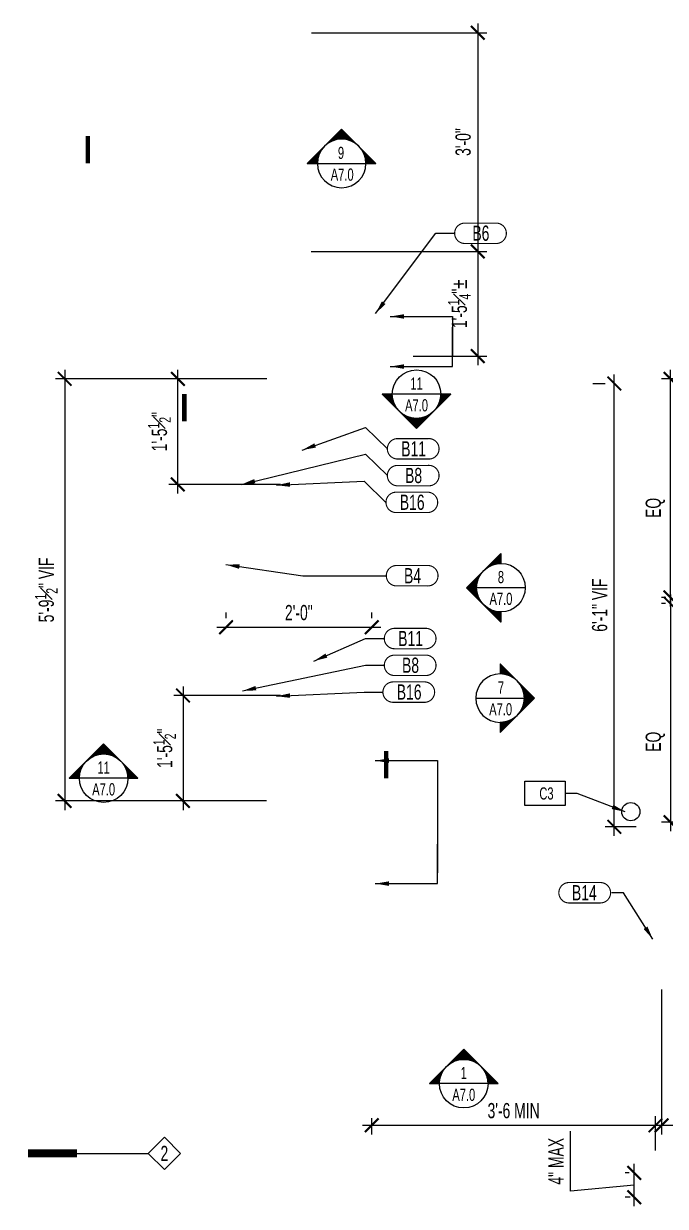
# Model space of a CAD drawing. Header units: inches. Extents: x 521 to 2876, y -575 to 1363.
# Drawn here: x 521.1 to 626.8, y 462 to 656.8 of the extents above; entities that cross this region are included whole.
import ezdxf
from ezdxf.enums import TextEntityAlignment as Align

# ---------------------------------------------------------------- set-up
doc = ezdxf.new("R2010")
doc.units = ezdxf.units.IN
doc.header["$LTSCALE"] = 96
doc.header["$MEASUREMENT"] = 0
for name, color, linetype in [('A-Anno-Accessory', 7, 'Continuous'), ('A-Anno-Detl', 7, 'Continuous'), ('A-Anno-Flor', 7, 'Continuous'), ('A-Anno-Flor-RefEdit0', 7, 'Continuous'), ('A-Flor-Patt', 1, 'Continuous'), ('A-Wall-Iden', 7, 'Continuous')]:
    doc.layers.add(name, color=color, linetype=linetype)
doc.styles.add('RomanS', font='romans.shx')
doc.styles.add('XFINE_0', font='ARIALN.TTF', dxfattribs={"width": 0.8})
doc.styles.add('XFINE_1-2', font='ARIALN.TTF', dxfattribs={"width": 0.8, "height": 2.5})
doc.styles.add('XFINE_1-8', font='ARIALN.TTF', dxfattribs={"width": 0.8, "height": 10})
doc.dimstyles.new('Aec_Wall_Tag', dxfattribs={"dimscale": 96, "dimtxt": 0.09375, "dimasz": 0.075, "dimexe": 0.25, "dimexo": 0, "dimgap": 0.0375, "dimtad": 1, "dimdec": 4, "dimzin": 3, "dimdsep": 46, "dimlunit": 4, "dimtxsty": 'RomanS', "dimcen": 0.09375, "dimdle": 0.125, "dimadec": 0, "dimazin": 0, "dimtfac": 0.75, "dimtdec": 4, "dimtmove": 2, "dimatfit": 3, "dimldrblk": 'Aec_Arrow_Bar', "dimfxl": 1, "dimfrac": 1, "dimtolj": 1, "dimtzin": 0, "dimarcsym": 0})
doc.dimstyles.new('OTJ_1-2', dxfattribs={"dimscale": 24, "dimtxt": 0.09375, "dimasz": 0.09375, "dimexe": 0.0625, "dimexo": 0.15625, "dimgap": 0.046875, "dimtad": 1, "dimdec": 3, "dimzin": 3, "dimdsep": 46, "dimlunit": 4, "dimtxsty": 'XFINE_1-2', "dimblk": 'ARCHTICK', "dimcen": 0.09, "dimdle": 0.0625, "dimclrd": 15, "dimclre": 15, "dimclrt": 7, "dimadec": 0, "dimazin": 0, "dimtfac": 0.75, "dimtdec": 3, "dimtix": 1, "dimtmove": 1, "dimatfit": 3, "dimfxl": 1, "dimfrac": 1, "dimtolj": 1, "dimtzin": 0, "dimarcsym": 0})

# ---------------------------------------------------------------- blocks, each defined once
blk = doc.blocks.new('Aec_Arrow_Bar')
at = {"const_width": 0.188}
blk.add_lwpolyline([(-1, 0), (0.125, 0)], dxfattribs=at)
blk = doc.blocks.new('_ArchTick')
at = {"color": 0, "linetype": 'ByBlock', "const_width": 0.15}
blk.add_lwpolyline([(-0.5, -0.5), (0.5, 0.5)], dxfattribs=at)
blk = doc.blocks.new('*D209')
at = {"layer": 'A-Anno-Flor', "color": 15, "lineweight": -2, "transparency": 16777216}
for p, q in [((595.91, 620.79), (595.91, 600.54)), ((585.26, 619.29), (597.41, 619.29)), ((585.26, 602.04), (597.41, 602.04))]:
    blk.add_line(p, q, dxfattribs=at)
at = {"layer": 'DefPoints', "color": 0, "transparency": 16777216}
for p in [(581.51, 619.29), (581.51, 602.04), (595.91, 602.04)]:
    blk.add_point(p, dxfattribs=at)
at = {"layer": 'A-Anno-Flor', "color": 15, "lineweight": -2, "transparency": 16777216, "xscale": 2.25, "yscale": 2.25, "zscale": 2.25}
for p, rotation in [((595.91, 619.29), 90), ((595.91, 602.04), 270)]:
    blk.add_blockref('_ArchTick', p, dxfattribs=dict(at, rotation=rotation))
at = {"layer": 'A-Anno-Flor', "color": 7, "transparency": 16777216, "insert": (592.88, 610.66), "char_height": 2.5, "attachment_point": 5, "rotation": 90, "style": 'XFINE_1-2'}
blk.add_mtext('\\A1;1\'-5{\\H0.750000x;\\S1#4;}"%%P', dxfattribs=at)
blk = doc.blocks.new('*D210')
at = {"layer": 'A-Anno-Flor', "color": 15, "lineweight": -2, "transparency": 16777216}
for p, q in [((554.44, 559.82), (554.44, 558.89)), ((578.44, 559.82), (578.44, 558.89)), ((552.94, 557.39), (579.94, 557.39))]:
    blk.add_line(p, q, dxfattribs=at)
at = {"layer": 'DefPoints', "color": 0, "transparency": 16777216}
for p in [(578.44, 557.39), (554.44, 556.07), (578.44, 556.07)]:
    blk.add_point(p, dxfattribs=at)
at = {"layer": 'A-Anno-Flor', "color": 15, "lineweight": -2, "transparency": 16777216, "xscale": 2.25, "yscale": 2.25, "zscale": 2.25, "rotation": 180}
blk.add_blockref('_ArchTick', (554.44, 557.39), dxfattribs=at)
at = {"layer": 'A-Anno-Flor', "color": 15, "lineweight": -2, "transparency": 16777216, "xscale": 2.25, "yscale": 2.25, "zscale": 2.25}
blk.add_blockref('_ArchTick', (578.44, 557.39), dxfattribs=at)
at = {"layer": 'A-Anno-Flor', "color": 7, "transparency": 16777216, "insert": (566.44, 559.79), "char_height": 2.5, "attachment_point": 5, "style": 'XFINE_1-2'}
blk.add_mtext('\\A1;2\'-0"', dxfattribs=at)
blk = doc.blocks.new('*D211')
at = {"color": 15, "lineweight": -2, "transparency": 16777216}
for p, q in [((547.37, 547.66), (547.37, 527.29)), ((563.43, 546.16), (545.87, 546.16)), ((561.13, 528.79), (545.87, 528.79))]:
    blk.add_line(p, q, dxfattribs=at)
at = {"layer": 'DefPoints', "color": 0, "transparency": 16777216}
for p in [(567.18, 546.16), (547.37, 528.79), (564.88, 528.79)]:
    blk.add_point(p, dxfattribs=at)
at = {"color": 15, "lineweight": -2, "transparency": 16777216, "xscale": 2.25, "yscale": 2.25, "zscale": 2.25}
for p, rotation in [((547.37, 546.16), 90), ((547.37, 528.79), 270)]:
    blk.add_blockref('_ArchTick', p, dxfattribs=dict(at, rotation=rotation))
at = {"color": 7, "transparency": 16777216, "insert": (544.35, 537.47), "char_height": 2.5, "attachment_point": 5, "rotation": 90, "style": 'XFINE_1-2'}
blk.add_mtext('\\A1;1\'-5{\\H0.750000x;\\S1#2;}"', dxfattribs=at)
blk = doc.blocks.new('Aec_Wall_Tag_P')
at = {"color": 4}
blk.add_lwpolyline([(0, -1.061), (1.061, 0), (0, 1.061), (-1.061, 0)], close=True, dxfattribs=at)
at = {"style": 'XFINE_0', "width": 0.8}
blk.add_attdef('WALL:TYPE', text='', height=1, dxfattribs=at).set_placement((0, 0), align=Align.MIDDLE)
at = {"style": 'XFINE_0', "width": 0.8, "flags": 1}
blk.add_attdef('NAME:OBJECTSTYLE', text='', height=1, dxfattribs=at).set_placement((0, -2.5), align=Align.MIDDLE)
blk = doc.blocks.new('*D212')
at = {"color": 15, "lineweight": -2, "transparency": 16777216}
for p, q in [((553.34, 598.29), (526.38, 598.29)), ((527.88, 599.79), (527.88, 527.29)), ((553.34, 528.79), (526.38, 528.79))]:
    blk.add_line(p, q, dxfattribs=at)
at = {"layer": 'DefPoints', "color": 0, "transparency": 16777216}
for p in [(557.09, 598.29), (527.88, 528.79), (557.09, 528.79)]:
    blk.add_point(p, dxfattribs=at)
at = {"color": 15, "lineweight": -2, "transparency": 16777216, "xscale": 2.25, "yscale": 2.25, "zscale": 2.25}
for p, rotation in [((527.88, 598.29), 90), ((527.88, 528.79), 270)]:
    blk.add_blockref('_ArchTick', p, dxfattribs=dict(at, rotation=rotation))
at = {"color": 7, "transparency": 16777216, "insert": (524.85, 563.54), "char_height": 2.5, "attachment_point": 5, "rotation": 90, "style": 'XFINE_1-2'}
blk.add_mtext('\\A1;5\'-9{\\H0.750000x;\\S1#2;}" VIF', dxfattribs=at)
blk = doc.blocks.new('*D213')
at = {"layer": 'A-Anno-Flor', "color": 15, "lineweight": -2, "transparency": 16777216}
for p, q in [((629.4, 598.29), (626.15, 598.29)), ((627.65, 560.79), (627.65, 599.79)), ((626.91, 562.29), (626.15, 562.29))]:
    blk.add_line(p, q, dxfattribs=at)
at = {"layer": 'DefPoints', "color": 0, "transparency": 16777216}
for p in [(627.65, 598.29), (633.15, 598.29), (630.66, 562.29)]:
    blk.add_point(p, dxfattribs=at)
at = {"layer": 'A-Anno-Flor', "color": 15, "lineweight": -2, "transparency": 16777216, "xscale": 2.25, "yscale": 2.25, "zscale": 2.25}
for p, rotation in [((627.65, 598.29), 90), ((627.65, 562.29), 270)]:
    blk.add_blockref('_ArchTick', p, dxfattribs=dict(at, rotation=rotation))
at = {"layer": 'A-Anno-Flor', "color": 7, "transparency": 16777216, "insert": (625.16, 577.05), "char_height": 2.5, "attachment_point": 5, "rotation": 90, "style": 'XFINE_1-2'}
blk.add_mtext('\\A1;EQ', dxfattribs=at)
blk = doc.blocks.new('*D223')
at = {"layer": 'A-Anno-Flor', "color": 15, "lineweight": -2, "transparency": 16777216}
for p, q in [((626.84, 561.29), (626.15, 561.29)), ((627.65, 562.79), (627.65, 523.79)), ((628.05, 525.29), (626.15, 525.29))]:
    blk.add_line(p, q, dxfattribs=at)
at = {"layer": 'DefPoints', "color": 0, "transparency": 16777216}
for p in [(630.59, 561.29), (627.65, 525.29), (631.8, 525.29)]:
    blk.add_point(p, dxfattribs=at)
at = {"layer": 'A-Anno-Flor', "color": 15, "lineweight": -2, "transparency": 16777216, "xscale": 2.25, "yscale": 2.25, "zscale": 2.25}
for p, rotation in [((627.65, 561.29), 90), ((627.65, 525.29), 270)]:
    blk.add_blockref('_ArchTick', p, dxfattribs=dict(at, rotation=rotation))
at = {"layer": 'A-Anno-Flor', "color": 7, "transparency": 16777216, "insert": (625.16, 538.54), "char_height": 2.5, "attachment_point": 5, "rotation": 90, "style": 'XFINE_1-2'}
blk.add_mtext('\\A1;EQ', dxfattribs=at)
blk = doc.blocks.new('*D225')
at = {"layer": 'A-Anno-Flor', "color": 15, "lineweight": -2, "transparency": 16777216}
for p, q in [((626.19, 497.72), (626.19, 473.88)), ((624.69, 475.38), (683.69, 475.38)), ((682.19, 472.95), (682.19, 473.88))]:
    blk.add_line(p, q, dxfattribs=at)
at = {"layer": 'DefPoints', "color": 0, "transparency": 16777216}
for p in [(626.19, 501.47), (682.19, 476.7), (682.19, 475.38)]:
    blk.add_point(p, dxfattribs=at)
at = {"layer": 'A-Anno-Flor', "color": 15, "lineweight": -2, "transparency": 16777216, "xscale": 2.25, "yscale": 2.25, "zscale": 2.25, "rotation": 180}
blk.add_blockref('_ArchTick', (626.19, 475.38), dxfattribs=at)
at = {"layer": 'A-Anno-Flor', "color": 15, "lineweight": -2, "transparency": 16777216, "xscale": 2.25, "yscale": 2.25, "zscale": 2.25}
blk.add_blockref('_ArchTick', (682.19, 475.38), dxfattribs=at)
at = {"layer": 'A-Anno-Flor', "color": 7, "transparency": 16777216, "insert": (654.19, 477.8), "char_height": 2.5, "attachment_point": 5, "style": 'XFINE_1-2'}
blk.add_mtext('\\A1;4\'-8"HOLD', dxfattribs=at)
blk = doc.blocks.new('*D230')
at = {"layer": 'A-Anno-Flor', "color": 15, "lineweight": -2, "transparency": 16777216}
for p, q in [((618.4, 523.04), (618.4, 599.04)), ((614.86, 597.54), (616.9, 597.54)), ((622.01, 524.54), (616.9, 524.54))]:
    blk.add_line(p, q, dxfattribs=at)
at = {"layer": 'DefPoints', "color": 0, "transparency": 16777216}
for p in [(618.4, 597.54), (618.61, 597.54), (625.76, 524.54)]:
    blk.add_point(p, dxfattribs=at)
at = {"layer": 'A-Anno-Flor', "color": 15, "lineweight": -2, "transparency": 16777216, "xscale": 2.25, "yscale": 2.25, "zscale": 2.25}
for p, rotation in [((618.4, 597.54), 90), ((618.4, 524.54), 270)]:
    blk.add_blockref('_ArchTick', p, dxfattribs=dict(at, rotation=rotation))
at = {"layer": 'A-Anno-Flor', "color": 7, "transparency": 16777216, "insert": (616, 561.04), "char_height": 2.5, "attachment_point": 5, "rotation": 90, "style": 'XFINE_1-2'}
blk.add_mtext('\\A1;6\'-1" VIF', dxfattribs=at)
blk = doc.blocks.new('OTJ_Elev')
at = {"color": 0}
blk.add_line((2, 0), (-2, 0), dxfattribs=at)
blk.add_circle((0, 0), 2, dxfattribs=at)
at = {"color": 0, "style": 'XFINE_0', "width": 0.8}
blk.add_attdef('NUMBER', text='', height=1, dxfattribs=at).set_placement((0, 0.375), align=Align.CENTER)
blk.add_attdef('SHEET', text='', height=1, dxfattribs=at).set_placement((0, -0.417), align=Align.TOP_CENTER)
blk = doc.blocks.new('OTJ_Elev_Arrow')
h = blk.add_hatch()
h.set_pattern_fill('_USER', color=0, scale=0.008, angle=90, style=0, pattern_type=0)
h.set_pattern_definition([(90, (0, 0), (-0.008, 5e-19), [])])
h.paths.add_polyline_path([(-1.414, 1.414), (-2.828, 0), (-2, 0, -0.198912)])
h.paths.add_polyline_path([(0, 2.828), (-1.414, 1.414, -0.414214), (1.414, 1.414)])
h.paths.add_polyline_path([(1.414, 1.414, -0.198912), (2, 0), (2.828, 0)])
h = blk.add_hatch(color=0)
h.paths.add_polyline_path([(-1.414, 1.414), (-2.828, 0), (-2, 0, -0.198912)])
h.paths.add_polyline_path([(0, 2.828), (-1.414, 1.414, -0.414214), (1.414, 1.414)])
h.paths.add_polyline_path([(1.899, 0.93), (1.796, 0.88, -0.114349), (2, 0), (2.828, 0)])
h.paths.add_polyline_path([(1.414, 1.414, -0.082683), (1.796, 0.88), (1.899, 0.93)])
at = {"color": 0}
blk.add_lwpolyline([(-2, 0), (-2.828, 0), (0, 2.828), (2.828, 0), (2, 0)], dxfattribs=at)
blk.add_lwpolyline([(-2, 0), (-2.828, 0), (0, 2.828), (2.828, 0), (2, 0)], dxfattribs=at)
blk = doc.blocks.new('*D202')
at = {"color": 15, "lineweight": -2, "transparency": 16777216}
for p, q in [((561.2, 598.29), (545.01, 598.29)), ((546.51, 579.41), (546.51, 599.79)), ((563.43, 580.91), (545.01, 580.91))]:
    blk.add_line(p, q, dxfattribs=at)
at = {"layer": 'DefPoints', "color": 0, "transparency": 16777216}
for p in [(546.51, 598.29), (564.95, 598.29), (567.18, 580.91)]:
    blk.add_point(p, dxfattribs=at)
at = {"color": 15, "lineweight": -2, "transparency": 16777216, "xscale": 2.25, "yscale": 2.25, "zscale": 2.25}
for p, rotation in [((546.51, 598.29), 90), ((546.51, 580.91), 270)]:
    blk.add_blockref('_ArchTick', p, dxfattribs=dict(at, rotation=rotation))
at = {"color": 7, "transparency": 16777216, "insert": (543.48, 589.6), "char_height": 2.5, "attachment_point": 5, "rotation": 90, "style": 'XFINE_1-2'}
blk.add_mtext('\\A1;1\'-5{\\H0.750000x;\\S1#2;}"', dxfattribs=at)
blk = doc.blocks.new('*D203')
at = {"layer": 'A-Anno-Flor', "color": 15, "lineweight": -2, "transparency": 16777216}
for p, q in [((576.94, 475.38), (626.69, 475.38)), ((578.44, 476.56), (578.44, 473.88)), ((625.19, 471.22), (625.19, 476.88))]:
    blk.add_line(p, q, dxfattribs=at)
at = {"layer": 'DefPoints', "color": 0, "transparency": 16777216}
for p in [(578.44, 480.31), (625.19, 475.38), (625.19, 467.47)]:
    blk.add_point(p, dxfattribs=at)
at = {"layer": 'A-Anno-Flor', "color": 15, "lineweight": -2, "transparency": 16777216, "xscale": 2.25, "yscale": 2.25, "zscale": 2.25, "rotation": 180}
blk.add_blockref('_ArchTick', (578.44, 475.38), dxfattribs=at)
at = {"layer": 'A-Anno-Flor', "color": 15, "lineweight": -2, "transparency": 16777216, "xscale": 2.25, "yscale": 2.25, "zscale": 2.25}
blk.add_blockref('_ArchTick', (625.19, 475.38), dxfattribs=at)
at = {"layer": 'A-Anno-Flor', "color": 7, "transparency": 16777216, "insert": (601.82, 477.78), "char_height": 2.5, "attachment_point": 5, "style": 'XFINE_1-2'}
blk.add_mtext("\\A1;3'-6 MIN", dxfattribs=at)
blk = doc.blocks.new('*D207')
at = {"color": 15, "lineweight": -2, "transparency": 16777216}
for p, q in [((611.18, 464.51), (611.18, 474.41)), ((620.86, 467.55), (620.18, 467.55)), ((621.68, 462.04), (621.68, 469.05)), ((621.68, 465.54), (611.18, 464.51)), ((621.01, 463.54), (620.18, 463.54))]:
    blk.add_line(p, q, dxfattribs=at)
at = {"layer": 'DefPoints', "color": 0, "transparency": 16777216}
for p in [(621.68, 467.55), (624.61, 467.55), (624.76, 463.54)]:
    blk.add_point(p, dxfattribs=at)
at = {"color": 15, "lineweight": -2, "transparency": 16777216, "xscale": 2.25, "yscale": 2.25, "zscale": 2.25}
for p, rotation in [((621.68, 467.55), 90), ((621.68, 463.54), 270)]:
    blk.add_blockref('_ArchTick', p, dxfattribs=dict(at, rotation=rotation))
at = {"color": 7, "transparency": 16777216, "insert": (608.81, 469.46), "char_height": 2.5, "attachment_point": 5, "rotation": 90, "style": 'XFINE_1-2'}
blk.add_mtext('\\A1;4" MAX', dxfattribs=at)
blk = doc.blocks.new('multi-note')
at = {"color": 4}
blk.add_lwpolyline([(-1.667, -1), (1.667, -1), (1.667, 1), (-1.667, 1)], close=True, dxfattribs=at)
at = {"color": 0, "style": 'XFINE_0', "width": 0.8}
blk.add_attdef('MULTI-NOTE', text='', height=1, dxfattribs=at).set_placement((0, 0), align=Align.MIDDLE_CENTER)
blk = doc.blocks.new('*D237')
at = {"layer": 'A-Anno-Flor', "color": 15, "lineweight": -2, "transparency": 16777216}
for p, q in [((595.91, 656.79), (595.91, 617.79)), ((568.51, 655.29), (597.41, 655.29)), ((568.5, 619.29), (597.41, 619.29))]:
    blk.add_line(p, q, dxfattribs=at)
at = {"layer": 'DefPoints', "color": 0, "transparency": 16777216}
for p in [(564.76, 655.29), (564.75, 619.29), (595.91, 619.29)]:
    blk.add_point(p, dxfattribs=at)
at = {"layer": 'A-Anno-Flor', "color": 15, "lineweight": -2, "transparency": 16777216, "xscale": 2.25, "yscale": 2.25, "zscale": 2.25}
for p, rotation in [((595.91, 655.29), 90), ((595.91, 619.29), 270)]:
    blk.add_blockref('_ArchTick', p, dxfattribs=dict(at, rotation=rotation))
at = {"layer": 'A-Anno-Flor', "color": 7, "transparency": 16777216, "insert": (593.51, 637.29), "char_height": 2.5, "attachment_point": 5, "rotation": 90, "style": 'XFINE_1-2'}
blk.add_mtext('\\A1;3\'-0"', dxfattribs=at)

msp = doc.modelspace()

# ---------------------------------------------------------------- linework, layer by layer
at = {"layer": 'A-Anno-Accessory', "const_width": 0.1856}
for points in [[(598.8064, 620.5847), (598.8064, 620.5847), (593.7829, 620.5847, -1), (593.7829, 623.9426), (598.8064, 623.9426), (598.8064, 623.9426, -1.08154731)], [(587.7248, 585.097), (587.7248, 585.097), (582.7013, 585.097, -1), (582.7013, 588.455), (587.7248, 588.455), (587.7248, 588.455, -1.08154731)], [(587.7248, 580.6871), (587.7248, 580.6871), (582.7013, 580.6871, -1), (582.7013, 584.0451), (587.7248, 584.0451), (587.7248, 584.0451, -1.08154731)], [(587.4955, 576.2772), (587.4955, 576.2772), (582.472, 576.2772, -1), (582.472, 579.6352), (587.4955, 579.6352), (587.4955, 579.6352, -1.08154731)], [(587.552, 564.2006), (587.552, 564.2006), (582.5285, 564.2006, -1), (582.5285, 567.5586), (587.552, 567.5586), (587.552, 567.5586, -1.08154731)], [(587.2233, 553.8541), (587.2233, 553.8541), (582.1998, 553.8541, -1), (582.1998, 557.2121), (587.2233, 557.2121), (587.2233, 557.2121, -1.08154731)], [(587.2233, 549.4442), (587.2233, 549.4442), (582.1998, 549.4442, -1), (582.1998, 552.8022), (587.2233, 552.8022), (587.2233, 552.8022, -1.08154731)], [(586.9941, 545.0344), (586.9941, 545.0344), (581.9706, 545.0344, -1), (581.9706, 548.3923), (586.9941, 548.3923), (586.9941, 548.3923, -1.08154731)], [(611.0875, 511.9961), (611.0875, 511.9961), (616.111, 511.9961, 1), (616.111, 515.3541), (611.0875, 515.3541), (611.0875, 515.3541, 1.08154731)]]:
    msp.add_lwpolyline(points, format="xyb", close=True, dxfattribs=at)
at = {"layer": 'A-Anno-Detl'}
for points in [[(531.6839, 638.2645, 0.75, 0.75, 0), (531.6839, 633.7645, 0, 0, 0), (569.4969, 633.7645, 0, 0, 0)], [(547.5977, 591.2766, 0.75, 0.75, 0), (547.5977, 595.7766, 0, 0, 0), (581.8304, 595.7766, 0, 0, 0)], [(580.8226, 537.0374, 0.75, 0.75, 0), (580.8226, 532.5374, 0, 0, 0), (538.298, 532.5374, 0, 0, 0)], [(689.156, 486.7382, 0.75, 0.75, 0), (689.156, 482.2382, 0, 0, 0), (597.6115, 482.2382, 0, 0, 0)]]:
    msp.add_lwpolyline(points, format="xyseb", dxfattribs=at)
at = {"layer": 'A-Flor-Patt'}
msp.add_circle((621.1232, 527.0362), 1.5, dxfattribs=at)

# ---------------------------------------------------------------- block references
at = {"layer": 'A-Anno-Flor', "xscale": -2, "yscale": 2, "zscale": 2}
for p in [(573.4969, 633.7645), (534.298, 532.5374), (593.6115, 482.2382)]:
    msp.add_blockref('OTJ_Elev_Arrow', p, dxfattribs=at)
at = {"layer": 'A-Anno-Flor'}
ref = msp.add_blockref('OTJ_Elev', (573.4969, 633.7645), dxfattribs=dict(at, xscale=-2, yscale=2, zscale=2))
ref.add_attrib('NUMBER', '9', dxfattribs={"layer": '0', "color": 0, "height": 2, "style": 'XFINE_0', "width": 0.8}).set_placement((573.3911, 634.5155), align=Align.CENTER)
ref.add_attrib('SHEET', 'A7.0', dxfattribs={"layer": '0', "color": 0, "height": 2, "style": 'XFINE_0', "width": 0.8}).set_placement((573.5875, 632.9305), align=Align.TOP_CENTER)
at = {"layer": 'A-Anno-Flor', "xscale": 2, "yscale": 2, "zscale": 2}
for p, values in [((585.8304, 595.7766), {'NUMBER': '11', 'SHEET': 'A7.0'}), ((599.73, 563.9053), {'NUMBER': '8', 'SHEET': 'A7.0'}), ((534.298, 532.5374), {'NUMBER': '11', 'SHEET': 'A7.0'}), ((593.6115, 482.2382), {'NUMBER': '1', 'SHEET': 'A7.0'})]:
    msp.add_blockref('OTJ_Elev', p, dxfattribs=at).add_auto_attribs(values)
at = {"layer": 'A-Anno-Flor', "yscale": 2, "zscale": 2}
for p, xscale, rotation in [((585.8304, 595.7766), -2, 180), ((599.73, 563.9053), 2, 90), ((599.591, 545.717), -2, 270)]:
    msp.add_blockref('OTJ_Elev_Arrow', p, dxfattribs=dict(at, xscale=xscale, rotation=rotation))
at = {"layer": 'A-Anno-Flor'}
ref = msp.add_blockref('OTJ_Elev', (599.591, 545.717), dxfattribs=dict(at, xscale=-2, yscale=2, zscale=2))
ref.add_attrib('NUMBER', '7', dxfattribs={"layer": '0', "color": 0, "height": 2, "style": 'XFINE_0', "width": 0.8}).set_placement((599.734, 546.468), align=Align.CENTER)
ref.add_attrib('SHEET', 'A7.0', dxfattribs={"layer": '0', "color": 0, "height": 2, "style": 'XFINE_0', "width": 0.8}).set_placement((599.6816, 544.8831), align=Align.TOP_CENTER)
ref = msp.add_blockref('multi-note', (606.9749, 530.0255), dxfattribs=dict(at, xscale=-2, yscale=2, zscale=2))
ref.add_attrib('MULTI-NOTE', 'C3', dxfattribs={"layer": '0', "color": 0, "height": 2, "style": 'XFINE_0', "width": 0.8}).set_placement((607.227, 530.0255), align=Align.MIDDLE_CENTER)
at = {"layer": 'A-Wall-Iden', "color": 7, "linetype": 'Continuous', "lineweight": -3, "xscale": 2.5, "yscale": 2.5, "zscale": 2.5}
msp.add_blockref('Aec_Wall_Tag_P', (544.2948, 470.7611), dxfattribs=at).add_auto_attribs({'WALL:TYPE': '2'})

# ---------------------------------------------------------------- texts
at = {"layer": 'A-Anno-Accessory', "char_height": 2.5, "width": 5.286998, "attachment_point": 5, "style": 'XFINE_1-8'}
for s, insert in [('B6', (596.4264, 622.2637)), ('B11', (585.3448, 586.776)), ('B8', (585.3448, 582.3661)), ('B16', (585.1155, 577.9562)), ('B4', (585.172, 565.8796)), ('B11', (584.8433, 555.5331)), ('B8', (584.8433, 551.1232)), ('B16', (584.6141, 546.7133)), ('B14', (613.4675, 513.6751))]:
    msp.add_mtext(s, dxfattribs=dict(at, insert=insert))

# ---------------------------------------------------------------- dimensions: what is measured, and where the dimension line sits
dim = msp.add_linear_dim(base=(527.8788, 528.7859), p1=(557.0911, 598.2859), p2=(557.0911, 528.7859), angle=90, text='<> VIF', dimstyle='OTJ_1-2')
dim.commit()
dim.dimension.update_dxf_attribs({"geometry": '*D212', "text_midpoint": (524.8498, 563.5359)})
for base, p1, p2, angle, picture, middle in [((546.512, 598.2859), (567.1762, 580.9109), (564.9457, 598.2859), 270, '*D202', (543.483, 589.5984)), ((547.374, 528.7859), (567.1762, 546.1609), (564.8801, 528.7859), 90, '*D211', (544.345, 537.4734))]:
    dim = msp.add_linear_dim(base=base, p1=p1, p2=p2, angle=angle, dimstyle='OTJ_1-2', override={"dimdec": 1})
    dim.commit()
    dim.dimension.update_dxf_attribs({"geometry": picture, "text_midpoint": middle})
dim = msp.add_linear_dim(base=(621.68141, 467.54841), p1=(624.75511, 463.53585), p2=(624.61498, 467.54841), angle=90, text='<> MAX', dimstyle='OTJ_1-2')
dim.commit()
dim.dimension.update_dxf_attribs({"geometry": '*D207', "text_midpoint": (611.18356, 465.63332), "dimtype": 160})
at = {"layer": 'A-Anno-Flor'}
dim = msp.add_linear_dim(base=(595.9085, 619.2859), p1=(564.7551, 655.2859), p2=(564.7545, 619.2859), angle=90, dimstyle='OTJ_1-2', dxfattribs=at)
dim.commit()
dim.dimension.update_dxf_attribs({"geometry": '*D237', "text_midpoint": (593.5071, 637.2859)})
for base, p1, p2, text, picture, middle in [((595.9085, 602.0359), (581.5051, 619.2852), (581.5051, 602.0359), '<>%%P', '*D209', (592.8834, 610.6605)), ((618.4016, 597.5359), (625.7551, 524.5359), (618.6053, 597.5359), '<> VIF', '*D230', (616.0002, 561.0359))]:
    dim = msp.add_linear_dim(base=base, p1=p1, p2=p2, angle=90, text=text, dimstyle='OTJ_1-2', dxfattribs=at)
    dim.commit()
    dim.dimension.update_dxf_attribs({"geometry": picture, "text_midpoint": middle})
for base, p1, p2, picture, middle in [((627.6539, 598.2859), (630.6645, 562.2859), (633.1503, 598.2859), '*D213', (627.6539, 577.0459)), ((627.6539, 525.2859), (630.5908, 561.2859), (631.7991, 525.2859), '*D223', (627.6539, 538.5354))]:
    dim = msp.add_linear_dim(base=base, p1=p1, p2=p2, angle=90, text='EQ', dimstyle='OTJ_1-2', dxfattribs=at)
    dim.commit()
    dim.dimension.update_dxf_attribs({"geometry": picture, "text_midpoint": middle, "dimtype": 160})
dim = msp.add_linear_dim(base=(578.4446, 557.3928), p1=(554.4446, 556.0667), p2=(578.4446, 556.0667), dimstyle='OTJ_1-2', dxfattribs=at)
dim.commit()
dim.dimension.update_dxf_attribs({"geometry": '*D210', "text_midpoint": (566.4446, 559.7942)})
for base, p1, p2, text, picture, middle in [((682.1946, 475.3815), (626.1946, 501.4675), (682.1946, 476.7041), '<>HOLD', '*D225', (654.1946, 477.8)), ((625.1946, 475.3815), (578.4446, 480.3095), (625.1946, 467.4675), "3'-6 MIN", '*D203', (601.8196, 477.7829))]:
    dim = msp.add_linear_dim(base=base, p1=p1, p2=p2, text=text, dimstyle='OTJ_1-2', dxfattribs=at)
    dim.commit()
    dim.dimension.update_dxf_attribs({"geometry": picture, "text_midpoint": middle})

# ---------------------------------------------------------------- leaders
at = {"layer": 'A-Anno-Accessory'}
for points, override in [([(579.0676, 609.0359), (589.0319, 622.2637), (592.1039, 622.2637)], {"dimgap": 0.046875, "dimtad": 0}), ([(581.5051, 608.5683), (591.7712, 608.5683), (591.7712, 602.08)], {"dimtad": 0}), ([(581.5051, 600.3207), (591.7712, 600.3207), (591.7712, 606.809)], {"dimtad": 0}), ([(567.0118, 586.5771), (577.4488, 590.2831), (581.0223, 586.776)], {"dimgap": 0.046875, "dimtad": 0}), ([(557.0096, 580.911), (577.4488, 585.8732), (581.0223, 582.3661)], {"dimgap": 0.046875, "dimtad": 0}), ([(562.7497, 580.7859), (577.2196, 581.4633), (580.7931, 577.9562)], {"dimgap": 0.046875, "dimtad": 0}), ([(554.424, 567.7021), (567.1179, 565.8796), (580.8496, 565.8796)], {"dimgap": 0.046875, "dimtad": 0}), ([(568.9175, 551.8271), (577.4488, 555.5331), (580.5209, 555.5331)], {"dimgap": 0.046875, "dimtad": 0}), ([(557.1652, 546.9046), (577.4488, 551.1232), (580.5209, 551.1232)], {"dimgap": 0.046875, "dimtad": 0}), ([(562.7497, 546.0359), (577.2196, 546.7133), (580.2916, 546.7133)], {"dimgap": 0.046875, "dimtad": 0}), ([(579.036, 535.4272), (589.3021, 535.4272), (589.3021, 516.9389)], {"dimtad": 0}), ([(579.036, 515.1796), (589.3021, 515.1796), (589.3021, 521.6679)], {"dimtad": 0})]:
    msp.add_leader(points, dimstyle='OTJ_1-2', override=override, dxfattribs=at)
at = {"layer": 'A-Anno-Flor'}
msp.add_leader([(620.2096, 527.0057), (612.2918, 530.0255), (610.3082, 530.0255)], dimstyle='OTJ_1-2', override={"dimgap": 0.046875, "dimtad": 0}, dxfattribs=at)
at = {"layer": 'A-Anno-Flor-RefEdit0'}
msp.add_leader([(624.7551, 506.005), (619.9105, 513.6751), (617.9269, 513.6751)], dimstyle='OTJ_1-2', override={"dimgap": 0.046875, "dimtad": 0}, dxfattribs=at)
at = {"layer": 'A-Wall-Iden'}
msp.add_leader([(522.7254, 470.7611), (541.6431, 470.7611)], dimstyle='Aec_Wall_Tag', override={"dimscale": 96}, dxfattribs=at)

doc.saveas('drawing.dxf')
